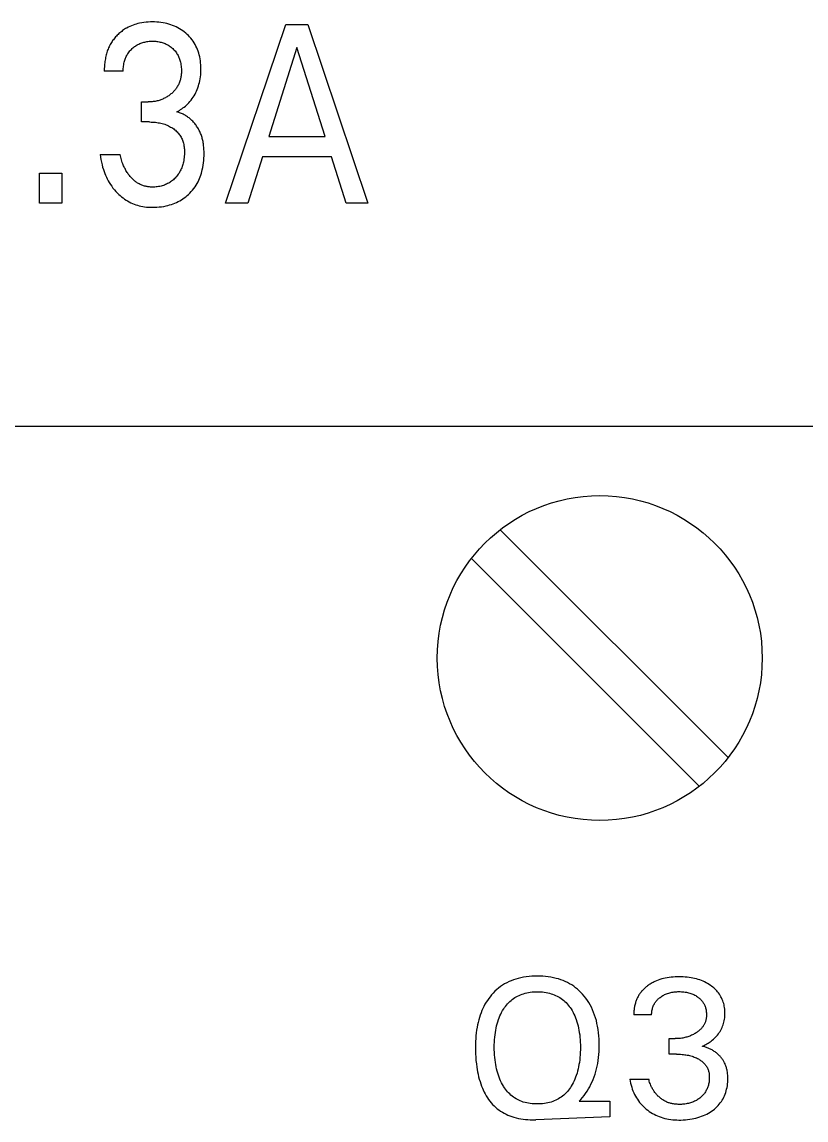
# Model space of a CAD drawing. Extents: x 0 to 420, y 0 to 297.
# Drawn here: x 170.51 to 180.17, y 166.13 to 179.66 of the extents above; entities that cross this region are included whole.
import ezdxf

# ---------------------------------------------------------------- set-up
doc = ezdxf.new("R2010")
doc.units = 0
doc.header["$LTSCALE"] = 23.1
doc.layers.add('10000_FRONT', color=7, linetype='CONTINUOUS')

msp = doc.modelspace()

# ---------------------------------------------------------------- linework, layer by layer
at = {"layer": '10000_FRONT', "color": 7, "linetype": 'CONTINUOUS'}
for p, q in [((171.778, 179.566), (171.766, 179.557)), ((171.791, 179.573), (171.778, 179.566)), ((171.804, 179.581), (171.791, 179.573)), ((171.824, 179.592), (171.804, 179.581)), ((171.843, 179.601), (171.824, 179.592)), ((171.863, 179.609), (171.843, 179.601)), ((171.882, 179.616), (171.863, 179.609)), ((171.902, 179.623), (171.882, 179.616)), ((171.922, 179.629), (171.902, 179.623)), ((171.942, 179.635), (171.922, 179.629)), ((171.963, 179.639), (171.942, 179.635)), ((171.989, 179.645), (171.963, 179.639)), ((172.015, 179.649), (171.989, 179.645)), ((172.042, 179.652), (172.015, 179.649)), ((172.069, 179.654), (172.042, 179.652)), ((172.095, 179.655), (172.069, 179.654)), ((172.122, 179.655), (172.095, 179.655)), ((172.148, 179.655), (172.122, 179.655)), ((172.174, 179.654), (172.148, 179.655)), ((172.2, 179.652), (172.174, 179.654)), ((172.226, 179.649), (172.2, 179.652)), ((172.251, 179.645), (172.226, 179.649)), ((172.277, 179.64), (172.251, 179.645)), ((172.3, 179.635), (172.277, 179.64)), ((172.323, 179.629), (172.3, 179.635)), ((172.346, 179.621), (172.323, 179.629)), ((172.369, 179.613), (172.346, 179.621)), ((172.391, 179.604), (172.369, 179.613)), ((172.413, 179.594), (172.391, 179.604)), ((172.433, 179.584), (172.413, 179.594)), ((172.454, 179.572), (172.433, 179.584)), ((172.474, 179.56), (172.454, 179.572)), ((173.022, 177.423), (173.763, 179.623)), ((173.763, 179.623), (174.034, 179.623)), ((174.034, 179.623), (174.774, 177.423)), ((171.64, 179.437), (171.631, 179.426)), ((171.649, 179.449), (171.64, 179.437)), ((171.658, 179.46), (171.649, 179.449)), ((171.667, 179.471), (171.658, 179.46)), ((171.677, 179.482), (171.667, 179.471)), ((171.687, 179.492), (171.677, 179.482)), ((171.697, 179.502), (171.687, 179.492)), ((171.708, 179.512), (171.697, 179.502)), ((171.719, 179.522), (171.708, 179.512)), ((171.73, 179.531), (171.719, 179.522)), ((171.742, 179.54), (171.73, 179.531)), ((171.754, 179.549), (171.742, 179.54)), ((171.766, 179.557), (171.754, 179.549)), ((172.493, 179.547), (172.474, 179.56)), ((172.512, 179.533), (172.493, 179.547)), ((172.53, 179.518), (172.512, 179.533)), ((172.547, 179.503), (172.53, 179.518)), ((172.564, 179.487), (172.547, 179.503)), ((172.579, 179.471), (172.564, 179.487)), ((172.594, 179.454), (172.579, 179.471)), ((172.609, 179.436), (172.594, 179.454)), ((172.622, 179.417), (172.609, 179.436)), ((171.564, 179.294), (171.56, 179.279)), ((171.569, 179.308), (171.564, 179.294)), ((171.575, 179.322), (171.569, 179.308)), ((171.581, 179.336), (171.575, 179.322)), ((171.587, 179.349), (171.581, 179.336)), ((171.593, 179.363), (171.587, 179.349)), ((171.6, 179.376), (171.593, 179.363)), ((171.608, 179.389), (171.6, 179.376)), ((171.615, 179.402), (171.608, 179.389)), ((171.623, 179.414), (171.615, 179.402)), ((171.631, 179.426), (171.623, 179.414)), ((171.834, 179.287), (171.843, 179.298)), ((171.843, 179.298), (171.852, 179.308)), ((171.852, 179.308), (171.862, 179.318)), ((171.862, 179.318), (171.872, 179.328)), ((171.872, 179.328), (171.881, 179.336)), ((171.881, 179.336), (171.891, 179.344)), ((171.891, 179.344), (171.901, 179.352)), ((171.901, 179.352), (171.911, 179.359)), ((171.911, 179.359), (171.921, 179.366)), ((171.921, 179.366), (171.932, 179.372)), ((171.932, 179.372), (171.943, 179.378)), ((171.943, 179.378), (171.954, 179.384)), ((171.954, 179.384), (171.966, 179.389)), ((171.966, 179.389), (171.977, 179.394)), ((171.977, 179.394), (171.989, 179.398)), ((171.989, 179.398), (172.001, 179.402)), ((172.001, 179.402), (172.013, 179.405)), ((172.013, 179.405), (172.026, 179.408)), ((172.026, 179.408), (172.039, 179.411)), ((172.039, 179.411), (172.052, 179.413)), ((172.052, 179.413), (172.066, 179.415)), ((172.066, 179.415), (172.079, 179.417)), ((172.079, 179.417), (172.093, 179.418)), ((172.093, 179.418), (172.106, 179.418)), ((172.106, 179.418), (172.12, 179.418)), ((172.12, 179.418), (172.133, 179.418)), ((172.133, 179.418), (172.147, 179.418)), ((172.147, 179.418), (172.161, 179.417)), ((172.161, 179.417), (172.175, 179.415)), ((172.175, 179.415), (172.189, 179.413)), ((172.189, 179.413), (172.202, 179.411)), ((172.202, 179.411), (172.216, 179.408)), ((172.216, 179.408), (172.228, 179.405)), ((172.228, 179.405), (172.24, 179.402)), ((172.24, 179.402), (172.252, 179.398)), ((172.252, 179.398), (172.264, 179.394)), ((172.264, 179.394), (172.276, 179.389)), ((172.276, 179.389), (172.288, 179.384)), ((172.288, 179.384), (172.299, 179.378)), ((172.299, 179.378), (172.31, 179.372)), ((172.31, 179.372), (172.321, 179.366)), ((172.321, 179.366), (172.331, 179.359)), ((172.331, 179.359), (172.341, 179.352)), ((172.341, 179.352), (172.351, 179.344)), ((172.351, 179.344), (172.361, 179.336)), ((172.361, 179.336), (172.37, 179.328)), ((172.37, 179.328), (172.38, 179.318)), ((172.38, 179.318), (172.39, 179.308)), ((172.39, 179.308), (172.399, 179.298)), ((172.399, 179.298), (172.407, 179.287)), ((172.634, 179.398), (172.622, 179.417)), ((172.646, 179.379), (172.634, 179.398)), ((172.657, 179.358), (172.646, 179.379)), ((172.667, 179.337), (172.657, 179.358)), ((172.676, 179.316), (172.667, 179.337)), ((172.684, 179.295), (172.676, 179.316)), ((172.691, 179.273), (172.684, 179.295)), ((173.899, 179.339), (173.554, 178.246)), ((174.246, 178.246), (173.899, 179.339)), ((171.535, 179.168), (171.533, 179.152)), ((171.538, 179.185), (171.535, 179.168)), ((171.541, 179.202), (171.538, 179.185)), ((171.544, 179.219), (171.541, 179.202)), ((171.548, 179.235), (171.544, 179.219)), ((171.551, 179.25), (171.548, 179.235)), ((171.555, 179.265), (171.551, 179.25)), ((171.56, 179.279), (171.555, 179.265)), ((171.77, 179.145), (171.774, 179.16)), ((171.774, 179.16), (171.777, 179.172)), ((171.777, 179.172), (171.781, 179.184)), ((171.781, 179.184), (171.785, 179.196)), ((171.785, 179.196), (171.789, 179.208)), ((171.789, 179.208), (171.794, 179.219)), ((171.794, 179.219), (171.799, 179.231)), ((171.799, 179.231), (171.804, 179.242)), ((171.804, 179.242), (171.811, 179.253)), ((171.811, 179.253), (171.818, 179.265)), ((171.818, 179.265), (171.826, 179.276)), ((171.826, 179.276), (171.834, 179.287)), ((172.407, 179.287), (172.415, 179.276)), ((172.415, 179.276), (172.423, 179.265)), ((172.423, 179.265), (172.43, 179.253)), ((172.43, 179.253), (172.436, 179.242)), ((172.436, 179.242), (172.441, 179.231)), ((172.441, 179.231), (172.446, 179.219)), ((172.446, 179.219), (172.451, 179.208)), ((172.451, 179.208), (172.455, 179.196)), ((172.455, 179.196), (172.459, 179.184)), ((172.459, 179.184), (172.463, 179.172)), ((172.463, 179.172), (172.466, 179.16)), ((172.466, 179.16), (172.469, 179.144)), ((172.697, 179.251), (172.691, 179.273)), ((172.703, 179.226), (172.697, 179.251)), ((172.708, 179.201), (172.703, 179.226)), ((172.712, 179.176), (172.708, 179.201)), ((172.714, 179.151), (172.712, 179.176)), ((171.529, 179.101), (171.528, 179.084)), ((171.528, 179.084), (171.528, 179.067)), ((171.528, 179.067), (171.528, 179.05)), ((171.762, 179.05), (171.528, 179.05)), ((171.53, 179.118), (171.529, 179.101)), ((171.531, 179.135), (171.53, 179.118)), ((171.533, 179.152), (171.531, 179.135)), ((171.762, 179.082), (171.764, 179.098)), ((171.762, 179.066), (171.762, 179.082)), ((171.762, 179.05), (171.762, 179.066)), ((171.764, 179.098), (171.765, 179.113)), ((171.765, 179.113), (171.768, 179.129)), ((171.768, 179.129), (171.77, 179.145)), ((172.469, 179.144), (172.472, 179.128)), ((172.472, 179.128), (172.474, 179.112)), ((172.474, 179.112), (172.476, 179.096)), ((172.476, 179.096), (172.477, 179.08)), ((172.477, 179.025), (172.476, 179.014)), ((172.477, 179.08), (172.478, 179.064)), ((172.478, 179.047), (172.477, 179.036)), ((172.477, 179.036), (172.477, 179.025)), ((172.478, 179.064), (172.478, 179.047)), ((172.716, 179.126), (172.714, 179.151)), ((172.715, 179.004), (172.717, 179.027)), ((172.718, 179.101), (172.716, 179.126)), ((172.717, 179.027), (172.718, 179.051)), ((172.718, 179.075), (172.718, 179.101)), ((172.718, 179.051), (172.718, 179.075)), ((172.446, 178.893), (172.441, 178.882)), ((172.451, 178.903), (172.446, 178.893)), ((172.455, 178.914), (172.451, 178.903)), ((172.459, 178.925), (172.455, 178.914)), ((172.462, 178.937), (172.459, 178.925)), ((172.465, 178.947), (172.462, 178.937)), ((172.468, 178.958), (172.465, 178.947)), ((172.47, 178.969), (172.468, 178.958)), ((172.472, 178.98), (172.47, 178.969)), ((172.474, 178.991), (172.472, 178.98)), ((172.475, 179.003), (172.474, 178.991)), ((172.476, 179.014), (172.475, 179.003)), ((172.688, 178.867), (172.694, 178.888)), ((172.694, 178.888), (172.7, 178.909)), ((172.7, 178.909), (172.705, 178.932)), ((172.705, 178.932), (172.709, 178.956)), ((172.709, 178.956), (172.712, 178.98)), ((172.712, 178.98), (172.715, 179.004)), ((172.331, 178.755), (172.321, 178.747)), ((172.341, 178.762), (172.331, 178.755)), ((172.349, 178.769), (172.341, 178.762)), ((172.358, 178.776), (172.349, 178.769)), ((172.366, 178.784), (172.358, 178.776)), ((172.374, 178.791), (172.366, 178.784)), ((172.382, 178.799), (172.374, 178.791)), ((172.389, 178.807), (172.382, 178.799)), ((172.397, 178.815), (172.389, 178.807)), ((172.404, 178.824), (172.397, 178.815)), ((172.41, 178.833), (172.404, 178.824)), ((172.417, 178.842), (172.41, 178.833)), ((172.423, 178.851), (172.417, 178.842)), ((172.43, 178.861), (172.423, 178.851)), ((172.435, 178.872), (172.43, 178.861)), ((172.441, 178.882), (172.435, 178.872)), ((172.634, 178.747), (172.645, 178.766)), ((172.645, 178.766), (172.655, 178.785)), ((172.655, 178.785), (172.664, 178.805)), ((172.664, 178.805), (172.673, 178.825)), ((172.673, 178.825), (172.681, 178.846)), ((172.681, 178.846), (172.688, 178.867)), ((171.988, 178.424), (171.988, 178.67)), ((171.988, 178.67), (172.068, 178.67)), ((172.081, 178.67), (172.068, 178.67)), ((172.093, 178.671), (172.081, 178.67)), ((172.106, 178.671), (172.093, 178.671)), ((172.118, 178.672), (172.106, 178.671)), ((172.131, 178.674), (172.118, 178.672)), ((172.143, 178.676), (172.131, 178.674)), ((172.155, 178.678), (172.143, 178.676)), ((172.168, 178.68), (172.155, 178.678)), ((172.179, 178.683), (172.168, 178.68)), ((172.191, 178.686), (172.179, 178.683)), ((172.202, 178.689), (172.191, 178.686)), ((172.214, 178.693), (172.202, 178.689)), ((172.225, 178.697), (172.214, 178.693)), ((172.236, 178.701), (172.225, 178.697)), ((172.247, 178.706), (172.236, 178.701)), ((172.258, 178.711), (172.247, 178.706)), ((172.269, 178.716), (172.258, 178.711)), ((172.28, 178.722), (172.269, 178.716)), ((172.291, 178.728), (172.28, 178.722)), ((172.301, 178.734), (172.291, 178.728)), ((172.311, 178.741), (172.301, 178.734)), ((172.321, 178.747), (172.311, 178.741)), ((172.512, 178.608), (172.526, 178.62)), ((172.526, 178.62), (172.54, 178.632)), ((172.54, 178.632), (172.553, 178.645)), ((172.553, 178.645), (172.568, 178.661)), ((172.568, 178.661), (172.583, 178.677)), ((172.583, 178.677), (172.596, 178.694)), ((172.596, 178.694), (172.61, 178.711)), ((172.61, 178.711), (172.622, 178.729)), ((172.622, 178.729), (172.634, 178.747)), ((172.421, 178.548), (172.437, 178.557)), ((172.433, 178.545), (172.421, 178.548)), ((172.445, 178.542), (172.433, 178.545)), ((172.437, 178.557), (172.453, 178.566)), ((172.456, 178.538), (172.445, 178.542)), ((172.453, 178.566), (172.468, 178.576)), ((172.468, 178.533), (172.456, 178.538)), ((172.468, 178.576), (172.483, 178.586)), ((172.479, 178.529), (172.468, 178.533)), ((172.49, 178.524), (172.479, 178.529)), ((172.483, 178.586), (172.497, 178.597)), ((172.501, 178.519), (172.49, 178.524)), ((172.497, 178.597), (172.512, 178.608)), ((172.511, 178.513), (172.501, 178.519)), ((172.522, 178.507), (172.511, 178.513)), ((172.532, 178.501), (172.522, 178.507)), ((172.542, 178.494), (172.532, 178.501)), ((172.552, 178.488), (172.542, 178.494)), ((172.562, 178.481), (172.552, 178.488)), ((172.086, 178.424), (171.988, 178.424)), ((172.086, 178.424), (172.104, 178.423)), ((172.104, 178.423), (172.122, 178.423)), ((172.122, 178.423), (172.14, 178.422)), ((172.14, 178.422), (172.158, 178.42)), ((172.158, 178.42), (172.175, 178.418)), ((172.175, 178.418), (172.193, 178.415)), ((172.193, 178.415), (172.209, 178.412)), ((172.209, 178.412), (172.225, 178.408)), ((172.225, 178.408), (172.241, 178.404)), ((172.241, 178.404), (172.257, 178.4)), ((172.257, 178.4), (172.273, 178.395)), ((172.273, 178.395), (172.288, 178.389)), ((172.288, 178.389), (172.303, 178.383)), ((172.303, 178.383), (172.317, 178.377)), ((172.317, 178.377), (172.331, 178.37)), ((172.331, 178.37), (172.345, 178.362)), ((172.345, 178.362), (172.358, 178.354)), ((172.358, 178.354), (172.372, 178.346)), ((172.571, 178.473), (172.562, 178.481)), ((172.581, 178.466), (172.571, 178.473)), ((172.59, 178.458), (172.581, 178.466)), ((172.599, 178.45), (172.59, 178.458)), ((172.607, 178.442), (172.599, 178.45)), ((172.617, 178.433), (172.607, 178.442)), ((172.625, 178.423), (172.617, 178.433)), ((172.634, 178.414), (172.625, 178.423)), ((172.642, 178.404), (172.634, 178.414)), ((172.65, 178.394), (172.642, 178.404)), ((172.658, 178.383), (172.65, 178.394)), ((172.665, 178.373), (172.658, 178.383)), ((172.673, 178.362), (172.665, 178.373)), ((172.68, 178.352), (172.673, 178.362)), ((172.686, 178.341), (172.68, 178.352)), ((172.372, 178.346), (172.383, 178.338)), ((172.383, 178.338), (172.394, 178.329)), ((172.394, 178.329), (172.404, 178.321)), ((172.404, 178.321), (172.414, 178.312)), ((172.414, 178.312), (172.424, 178.302)), ((172.424, 178.302), (172.434, 178.292)), ((172.434, 178.292), (172.443, 178.282)), ((172.443, 178.282), (172.451, 178.271)), ((172.451, 178.271), (172.459, 178.26)), ((172.459, 178.26), (172.466, 178.249)), ((172.466, 178.249), (172.473, 178.237)), ((172.473, 178.237), (172.479, 178.225)), ((172.479, 178.225), (172.485, 178.213)), ((172.485, 178.213), (172.49, 178.201)), ((172.692, 178.329), (172.686, 178.341)), ((172.698, 178.318), (172.692, 178.329)), ((172.704, 178.306), (172.698, 178.318)), ((172.709, 178.295), (172.704, 178.306)), ((172.714, 178.283), (172.709, 178.295)), ((172.719, 178.271), (172.714, 178.283)), ((172.724, 178.259), (172.719, 178.271)), ((172.728, 178.246), (172.724, 178.259)), ((172.732, 178.234), (172.728, 178.246)), ((172.735, 178.221), (172.732, 178.234)), ((172.738, 178.208), (172.735, 178.221)), ((173.554, 178.246), (174.246, 178.246)), ((172.49, 178.201), (172.495, 178.188)), ((172.495, 178.188), (172.499, 178.175)), ((172.499, 178.175), (172.503, 178.161)), ((172.503, 178.161), (172.506, 178.147)), ((172.506, 178.147), (172.509, 178.132)), ((172.509, 178.132), (172.511, 178.118)), ((172.511, 178.118), (172.512, 178.103)), ((172.512, 178.103), (172.514, 178.088)), ((172.514, 178.088), (172.514, 178.074)), ((172.741, 178.195), (172.738, 178.208)), ((172.744, 178.182), (172.741, 178.195)), ((172.746, 178.169), (172.744, 178.182)), ((172.748, 178.156), (172.746, 178.169)), ((172.751, 178.133), (172.748, 178.156)), ((172.754, 178.109), (172.751, 178.133)), ((172.755, 178.085), (172.754, 178.109)), ((172.756, 178.061), (172.755, 178.085)), ((171.477, 178.023), (171.481, 177.992)), ((171.477, 178.023), (171.723, 178.023)), ((171.481, 177.992), (171.486, 177.96)), ((171.486, 177.96), (171.492, 177.929)), ((171.727, 178.007), (171.723, 178.023)), ((171.731, 177.99), (171.727, 178.007)), ((171.735, 177.974), (171.731, 177.99)), ((171.74, 177.958), (171.735, 177.974)), ((171.745, 177.942), (171.74, 177.958)), ((171.75, 177.926), (171.745, 177.942)), ((172.506, 177.948), (172.502, 177.93)), ((172.509, 177.966), (172.506, 177.948)), ((172.511, 177.985), (172.509, 177.966)), ((172.513, 178.003), (172.511, 177.985)), ((172.514, 178.022), (172.513, 178.003)), ((172.514, 178.074), (172.515, 178.059)), ((172.515, 178.04), (172.514, 178.022)), ((172.515, 178.059), (172.515, 178.04)), ((172.75, 177.921), (172.753, 177.95)), ((172.753, 177.95), (172.755, 177.979)), ((172.755, 177.979), (172.756, 178.008)), ((172.756, 178.037), (172.756, 178.061)), ((172.756, 178.008), (172.756, 178.037)), ((173.475, 177.996), (173.296, 177.423)), ((174.324, 177.996), (173.475, 177.996)), ((174.505, 177.423), (174.324, 177.996)), ((171.492, 177.929), (171.5, 177.898)), ((171.5, 177.898), (171.508, 177.868)), ((171.508, 177.868), (171.517, 177.837)), ((171.517, 177.837), (171.525, 177.814)), ((171.525, 177.814), (171.534, 177.79)), ((171.756, 177.91), (171.75, 177.926)), ((171.761, 177.897), (171.756, 177.91)), ((171.766, 177.885), (171.761, 177.897)), ((171.771, 177.873), (171.766, 177.885)), ((171.777, 177.861), (171.771, 177.873)), ((171.783, 177.849), (171.777, 177.861)), ((171.789, 177.837), (171.783, 177.849)), ((171.795, 177.825), (171.789, 177.837)), ((171.802, 177.814), (171.795, 177.825)), ((171.809, 177.803), (171.802, 177.814)), ((172.456, 177.807), (172.448, 177.794)), ((172.464, 177.821), (172.456, 177.807)), ((172.47, 177.834), (172.464, 177.821)), ((172.476, 177.847), (172.47, 177.834)), ((172.481, 177.861), (172.476, 177.847)), ((172.486, 177.874), (172.481, 177.861)), ((172.491, 177.888), (172.486, 177.874)), ((172.495, 177.902), (172.491, 177.888)), ((172.499, 177.916), (172.495, 177.902)), ((172.502, 177.93), (172.499, 177.916)), ((172.723, 177.792), (172.73, 177.813)), ((172.73, 177.813), (172.735, 177.835)), ((172.735, 177.835), (172.741, 177.864)), ((172.741, 177.864), (172.746, 177.892)), ((172.746, 177.892), (172.75, 177.921)), ((170.729, 177.423), (170.729, 177.794)), ((170.729, 177.794), (171.007, 177.794)), ((171.007, 177.794), (171.007, 177.423)), ((171.534, 177.79), (171.544, 177.767)), ((171.544, 177.767), (171.554, 177.745)), ((171.554, 177.745), (171.565, 177.722)), ((171.565, 177.722), (171.576, 177.7)), ((171.576, 177.7), (171.588, 177.679)), ((171.588, 177.679), (171.603, 177.655)), ((171.816, 177.793), (171.809, 177.803)), ((171.823, 177.783), (171.816, 177.793)), ((171.83, 177.773), (171.823, 177.783)), ((171.838, 177.763), (171.83, 177.773)), ((171.846, 177.753), (171.838, 177.763)), ((171.854, 177.744), (171.846, 177.753)), ((171.863, 177.735), (171.854, 177.744)), ((171.87, 177.727), (171.863, 177.735)), ((171.878, 177.719), (171.87, 177.727)), ((171.886, 177.712), (171.878, 177.719)), ((171.894, 177.704), (171.886, 177.712)), ((171.903, 177.697), (171.894, 177.704)), ((171.911, 177.691), (171.903, 177.697)), ((171.92, 177.684), (171.911, 177.691)), ((171.929, 177.678), (171.92, 177.684)), ((171.938, 177.672), (171.929, 177.678)), ((171.948, 177.666), (171.938, 177.672)), ((172.321, 177.671), (172.308, 177.665)), ((172.333, 177.679), (172.321, 177.671)), ((172.345, 177.687), (172.333, 177.679)), ((172.357, 177.695), (172.345, 177.687)), ((172.368, 177.704), (172.357, 177.695)), ((172.379, 177.713), (172.368, 177.704)), ((172.389, 177.723), (172.379, 177.713)), ((172.4, 177.733), (172.389, 177.723)), ((172.41, 177.744), (172.4, 177.733)), ((172.42, 177.756), (172.41, 177.744)), ((172.43, 177.768), (172.42, 177.756)), ((172.439, 177.781), (172.43, 177.768)), ((172.448, 177.794), (172.439, 177.781)), ((172.671, 177.667), (172.682, 177.687)), ((172.682, 177.687), (172.692, 177.707)), ((172.692, 177.707), (172.701, 177.728)), ((172.701, 177.728), (172.709, 177.749)), ((172.709, 177.749), (172.717, 177.77)), ((172.717, 177.77), (172.723, 177.792)), ((171.603, 177.655), (171.619, 177.633)), ((171.619, 177.633), (171.635, 177.61)), ((171.635, 177.61), (171.653, 177.589)), ((171.653, 177.589), (171.671, 177.568)), ((171.671, 177.568), (171.69, 177.548)), ((171.69, 177.548), (171.706, 177.532)), ((171.958, 177.661), (171.948, 177.666)), ((171.969, 177.655), (171.958, 177.661)), ((171.98, 177.65), (171.969, 177.655)), ((171.99, 177.646), (171.98, 177.65)), ((172.001, 177.642), (171.99, 177.646)), ((172.012, 177.638), (172.001, 177.642)), ((172.023, 177.635), (172.012, 177.638)), ((172.034, 177.632), (172.023, 177.635)), ((172.044, 177.63), (172.034, 177.632)), ((172.055, 177.628), (172.044, 177.63)), ((172.065, 177.626), (172.055, 177.628)), ((172.076, 177.625), (172.065, 177.626)), ((172.086, 177.624), (172.076, 177.625)), ((172.097, 177.623), (172.086, 177.624)), ((172.108, 177.622), (172.097, 177.623)), ((172.118, 177.622), (172.108, 177.622)), ((172.134, 177.622), (172.118, 177.622)), ((172.15, 177.623), (172.134, 177.622)), ((172.165, 177.624), (172.15, 177.623)), ((172.181, 177.626), (172.165, 177.624)), ((172.196, 177.628), (172.181, 177.626)), ((172.212, 177.631), (172.196, 177.628)), ((172.227, 177.635), (172.212, 177.631)), ((172.241, 177.638), (172.227, 177.635)), ((172.255, 177.642), (172.241, 177.638)), ((172.268, 177.647), (172.255, 177.642)), ((172.282, 177.652), (172.268, 177.647)), ((172.295, 177.658), (172.282, 177.652)), ((172.308, 177.665), (172.295, 177.658)), ((172.565, 177.532), (172.582, 177.549)), ((172.582, 177.549), (172.599, 177.567)), ((172.599, 177.567), (172.615, 177.586)), ((172.615, 177.586), (172.631, 177.605)), ((172.631, 177.605), (172.645, 177.625)), ((172.645, 177.625), (172.659, 177.646)), ((172.659, 177.646), (172.671, 177.667)), ((171.007, 177.423), (170.729, 177.423)), ((171.706, 177.532), (171.723, 177.517)), ((171.723, 177.517), (171.741, 177.502)), ((171.741, 177.502), (171.759, 177.488)), ((171.759, 177.488), (171.777, 177.475)), ((171.777, 177.475), (171.796, 177.463)), ((171.796, 177.463), (171.815, 177.451)), ((171.815, 177.451), (171.834, 177.44)), ((171.834, 177.44), (171.854, 177.43)), ((171.854, 177.43), (171.874, 177.421)), ((171.874, 177.421), (171.894, 177.413)), ((171.894, 177.413), (171.915, 177.405)), ((171.915, 177.405), (171.936, 177.398)), ((172.311, 177.396), (172.332, 177.402)), ((172.332, 177.402), (172.354, 177.409)), ((172.354, 177.409), (172.376, 177.416)), ((172.376, 177.416), (172.397, 177.424)), ((172.397, 177.424), (172.418, 177.434)), ((172.418, 177.434), (172.438, 177.443)), ((172.438, 177.443), (172.457, 177.454)), ((172.457, 177.454), (172.477, 177.465)), ((172.477, 177.465), (172.495, 177.477)), ((172.495, 177.477), (172.513, 177.49)), ((172.513, 177.49), (172.531, 177.503)), ((172.531, 177.503), (172.548, 177.517)), ((172.548, 177.517), (172.565, 177.532)), ((173.296, 177.423), (173.022, 177.423)), ((174.774, 177.423), (174.505, 177.423)), ((171.936, 177.398), (171.957, 177.392)), ((171.957, 177.392), (171.979, 177.387)), ((171.979, 177.387), (172.002, 177.383)), ((172.002, 177.383), (172.024, 177.379)), ((172.024, 177.379), (172.047, 177.376)), ((172.047, 177.376), (172.07, 177.375)), ((172.07, 177.375), (172.093, 177.373)), ((172.093, 177.373), (172.116, 177.373)), ((172.116, 177.373), (172.145, 177.373)), ((172.145, 177.373), (172.174, 177.374)), ((172.174, 177.374), (172.203, 177.377)), ((172.203, 177.377), (172.231, 177.38)), ((172.231, 177.38), (172.26, 177.385)), ((172.26, 177.385), (172.288, 177.39)), ((172.288, 177.39), (172.311, 177.396)), ((207.298, 174.673), (137.798, 174.673)), ((179.207, 170.597), (176.402, 173.402)), ((176.049, 173.048), (178.853, 170.244)), ((176.457, 167.81), (176.431, 167.794)), ((176.484, 167.824), (176.457, 167.81)), ((176.511, 167.838), (176.484, 167.824)), ((176.539, 167.85), (176.511, 167.838)), ((176.567, 167.86), (176.539, 167.85)), ((176.596, 167.87), (176.567, 167.86)), ((176.625, 167.878), (176.596, 167.87)), ((176.658, 167.886), (176.625, 167.878)), ((176.691, 167.893), (176.658, 167.886)), ((176.724, 167.898), (176.691, 167.893)), ((176.758, 167.902), (176.724, 167.898)), ((176.791, 167.904), (176.758, 167.902)), ((176.825, 167.906), (176.791, 167.904)), ((176.859, 167.906), (176.825, 167.906)), ((176.893, 167.906), (176.859, 167.906)), ((176.926, 167.904), (176.893, 167.906)), ((176.959, 167.902), (176.926, 167.904)), ((176.992, 167.898), (176.959, 167.902)), ((177.025, 167.893), (176.992, 167.898)), ((177.058, 167.887), (177.025, 167.893)), ((177.091, 167.879), (177.058, 167.887)), ((177.12, 167.871), (177.091, 167.879)), ((177.148, 167.862), (177.12, 167.871)), ((177.176, 167.851), (177.148, 167.862)), ((177.204, 167.84), (177.176, 167.851)), ((177.231, 167.827), (177.204, 167.84)), ((177.257, 167.813), (177.231, 167.827)), ((177.283, 167.797), (177.257, 167.813)), ((178.238, 167.802), (178.228, 167.795)), ((178.25, 167.809), (178.238, 167.802)), ((178.261, 167.816), (178.25, 167.809)), ((178.272, 167.823), (178.261, 167.816)), ((178.284, 167.829), (178.272, 167.823)), ((178.296, 167.835), (178.284, 167.829)), ((178.307, 167.84), (178.296, 167.835)), ((178.327, 167.849), (178.307, 167.84)), ((178.348, 167.857), (178.327, 167.849)), ((178.369, 167.864), (178.348, 167.857)), ((178.391, 167.871), (178.369, 167.864)), ((178.413, 167.876), (178.391, 167.871)), ((178.435, 167.881), (178.413, 167.876)), ((178.457, 167.886), (178.435, 167.881)), ((178.482, 167.89), (178.457, 167.886)), ((178.507, 167.893), (178.482, 167.89)), ((178.532, 167.895), (178.507, 167.893)), ((178.557, 167.897), (178.532, 167.895)), ((178.582, 167.898), (178.557, 167.897)), ((178.607, 167.898), (178.582, 167.898)), ((178.632, 167.898), (178.607, 167.898)), ((178.656, 167.897), (178.632, 167.898)), ((178.68, 167.895), (178.656, 167.897)), ((178.705, 167.893), (178.68, 167.895)), ((178.729, 167.89), (178.705, 167.893)), ((178.753, 167.886), (178.729, 167.89)), ((178.775, 167.882), (178.753, 167.886)), ((178.796, 167.877), (178.775, 167.882)), ((178.818, 167.872), (178.796, 167.877)), ((178.839, 167.866), (178.818, 167.872)), ((178.86, 167.859), (178.839, 167.866)), ((178.881, 167.851), (178.86, 167.859)), ((178.9, 167.843), (178.881, 167.851)), ((178.919, 167.834), (178.9, 167.843)), ((178.938, 167.825), (178.919, 167.834)), ((178.956, 167.814), (178.938, 167.825)), ((178.974, 167.804), (178.956, 167.814)), ((178.992, 167.792), (178.974, 167.804)), ((176.297, 167.676), (176.278, 167.653)), ((176.317, 167.698), (176.297, 167.676)), ((176.338, 167.72), (176.317, 167.698)), ((176.36, 167.74), (176.338, 167.72)), ((176.383, 167.759), (176.36, 167.74)), ((176.407, 167.777), (176.383, 167.759)), ((176.431, 167.794), (176.407, 167.777)), ((176.617, 167.661), (176.635, 167.669)), ((176.635, 167.669), (176.653, 167.677)), ((176.653, 167.677), (176.671, 167.684)), ((176.671, 167.684), (176.689, 167.69)), ((176.689, 167.69), (176.71, 167.696)), ((176.71, 167.696), (176.731, 167.701)), ((176.731, 167.701), (176.752, 167.705)), ((176.752, 167.705), (176.773, 167.708)), ((176.773, 167.708), (176.795, 167.711)), ((176.795, 167.711), (176.816, 167.712)), ((176.816, 167.712), (176.837, 167.713)), ((176.837, 167.713), (176.859, 167.714)), ((176.859, 167.714), (176.881, 167.713)), ((176.881, 167.713), (176.902, 167.712)), ((176.902, 167.712), (176.924, 167.711)), ((176.924, 167.711), (176.945, 167.708)), ((176.945, 167.708), (176.967, 167.705)), ((176.967, 167.705), (176.988, 167.701)), ((176.988, 167.701), (177.009, 167.696)), ((177.009, 167.696), (177.029, 167.69)), ((177.029, 167.69), (177.048, 167.684)), ((177.048, 167.684), (177.066, 167.677)), ((177.066, 167.677), (177.084, 167.669)), ((177.084, 167.669), (177.102, 167.661)), ((177.308, 167.781), (177.283, 167.797)), ((177.331, 167.763), (177.308, 167.781)), ((177.354, 167.745), (177.331, 167.763)), ((177.376, 167.725), (177.354, 167.745)), ((177.397, 167.704), (177.376, 167.725)), ((177.417, 167.683), (177.397, 167.704)), ((177.436, 167.661), (177.417, 167.683)), ((178.105, 167.665), (178.099, 167.655)), ((178.11, 167.674), (178.105, 167.665)), ((178.116, 167.683), (178.11, 167.674)), ((178.122, 167.692), (178.116, 167.683)), ((178.129, 167.701), (178.122, 167.692)), ((178.136, 167.71), (178.129, 167.701)), ((178.143, 167.719), (178.136, 167.71)), ((178.15, 167.727), (178.143, 167.719)), ((178.158, 167.735), (178.15, 167.727)), ((178.166, 167.743), (178.158, 167.735)), ((178.174, 167.751), (178.166, 167.743)), ((178.182, 167.759), (178.174, 167.751)), ((178.191, 167.766), (178.182, 167.759)), ((178.199, 167.773), (178.191, 167.766)), ((178.208, 167.78), (178.199, 167.773)), ((178.217, 167.787), (178.208, 167.78)), ((178.228, 167.795), (178.217, 167.787)), ((178.392, 167.66), (178.404, 167.666)), ((178.404, 167.666), (178.415, 167.673)), ((178.415, 167.673), (178.426, 167.678)), ((178.426, 167.678), (178.438, 167.684)), ((178.438, 167.684), (178.451, 167.689)), ((178.451, 167.689), (178.464, 167.693)), ((178.464, 167.693), (178.477, 167.698)), ((178.477, 167.698), (178.49, 167.701)), ((178.49, 167.701), (178.503, 167.704)), ((178.503, 167.704), (178.516, 167.707)), ((178.516, 167.707), (178.531, 167.71)), ((178.531, 167.71), (178.546, 167.711)), ((178.546, 167.711), (178.56, 167.713)), ((178.56, 167.713), (178.575, 167.714)), ((178.575, 167.714), (178.59, 167.715)), ((178.59, 167.715), (178.605, 167.715)), ((178.605, 167.715), (178.62, 167.715)), ((178.62, 167.715), (178.635, 167.714)), ((178.635, 167.714), (178.65, 167.713)), ((178.65, 167.713), (178.665, 167.712)), ((178.665, 167.712), (178.68, 167.71)), ((178.68, 167.71), (178.695, 167.707)), ((178.695, 167.707), (178.709, 167.704)), ((178.709, 167.704), (178.722, 167.701)), ((178.722, 167.701), (178.735, 167.698)), ((178.735, 167.698), (178.748, 167.693)), ((178.748, 167.693), (178.761, 167.689)), ((178.761, 167.689), (178.774, 167.684)), ((178.774, 167.684), (178.786, 167.678)), ((178.786, 167.678), (178.797, 167.673)), ((178.797, 167.673), (178.809, 167.666)), ((178.809, 167.666), (178.82, 167.66)), ((179.005, 167.782), (178.992, 167.792)), ((179.019, 167.772), (179.005, 167.782)), ((179.032, 167.761), (179.019, 167.772)), ((179.044, 167.749), (179.032, 167.761)), ((179.057, 167.738), (179.044, 167.749)), ((179.068, 167.725), (179.057, 167.738)), ((179.079, 167.713), (179.068, 167.725)), ((179.09, 167.699), (179.079, 167.713)), ((179.101, 167.684), (179.09, 167.699)), ((179.111, 167.669), (179.101, 167.684)), ((179.12, 167.653), (179.111, 167.669)), ((176.202, 167.534), (176.189, 167.509)), ((176.215, 167.559), (176.202, 167.534)), ((176.23, 167.584), (176.215, 167.559)), ((176.245, 167.607), (176.23, 167.584)), ((176.261, 167.631), (176.245, 167.607)), ((176.278, 167.653), (176.261, 167.631)), ((176.456, 167.518), (176.468, 167.534)), ((176.468, 167.534), (176.48, 167.55)), ((176.48, 167.55), (176.493, 167.565)), ((176.493, 167.565), (176.507, 167.58)), ((176.507, 167.58), (176.521, 167.594)), ((176.521, 167.594), (176.536, 167.607)), ((176.536, 167.607), (176.551, 167.619)), ((176.551, 167.619), (176.567, 167.631)), ((176.567, 167.631), (176.583, 167.642)), ((176.583, 167.642), (176.6, 167.652)), ((176.6, 167.652), (176.617, 167.661)), ((177.102, 167.661), (177.119, 167.652)), ((177.119, 167.652), (177.136, 167.642)), ((177.136, 167.642), (177.152, 167.631)), ((177.152, 167.631), (177.168, 167.619)), ((177.168, 167.619), (177.184, 167.607)), ((177.184, 167.607), (177.198, 167.594)), ((177.198, 167.594), (177.213, 167.58)), ((177.213, 167.58), (177.226, 167.565)), ((177.226, 167.565), (177.239, 167.55)), ((177.239, 167.55), (177.252, 167.534)), ((177.252, 167.534), (177.264, 167.518)), ((177.456, 167.635), (177.436, 167.661)), ((177.476, 167.608), (177.456, 167.635)), ((177.493, 167.58), (177.476, 167.608)), ((177.51, 167.551), (177.493, 167.58)), ((177.525, 167.522), (177.51, 167.551)), ((178.057, 167.538), (178.055, 167.526)), ((178.06, 167.55), (178.057, 167.538)), ((178.063, 167.562), (178.06, 167.55)), ((178.066, 167.573), (178.063, 167.562)), ((178.069, 167.584), (178.066, 167.573)), ((178.073, 167.595), (178.069, 167.584)), ((178.076, 167.605), (178.073, 167.595)), ((178.08, 167.615), (178.076, 167.605)), ((178.085, 167.625), (178.08, 167.615)), ((178.089, 167.635), (178.085, 167.625)), ((178.094, 167.645), (178.089, 167.635)), ((178.099, 167.655), (178.094, 167.645)), ((178.283, 167.526), (178.287, 167.537)), ((178.287, 167.537), (178.291, 167.547)), ((178.291, 167.547), (178.296, 167.558)), ((178.296, 167.558), (178.301, 167.568)), ((178.301, 167.568), (178.307, 167.577)), ((178.307, 167.577), (178.314, 167.587)), ((178.314, 167.587), (178.32, 167.595)), ((178.32, 167.595), (178.326, 167.603)), ((178.326, 167.603), (178.333, 167.611)), ((178.333, 167.611), (178.34, 167.618)), ((178.34, 167.618), (178.347, 167.625)), ((178.347, 167.625), (178.355, 167.632)), ((178.355, 167.632), (178.363, 167.639)), ((178.363, 167.639), (178.371, 167.645)), ((178.371, 167.645), (178.382, 167.653)), ((178.382, 167.653), (178.392, 167.66)), ((178.82, 167.66), (178.831, 167.653)), ((178.831, 167.653), (178.841, 167.645)), ((178.841, 167.645), (178.849, 167.639)), ((178.849, 167.639), (178.857, 167.632)), ((178.857, 167.632), (178.864, 167.625)), ((178.864, 167.625), (178.871, 167.618)), ((178.871, 167.618), (178.878, 167.611)), ((178.878, 167.611), (178.885, 167.603)), ((178.885, 167.603), (178.891, 167.595)), ((178.891, 167.595), (178.897, 167.587)), ((178.897, 167.587), (178.903, 167.579)), ((178.903, 167.579), (178.908, 167.57)), ((178.908, 167.57), (178.913, 167.561)), ((178.913, 167.561), (178.917, 167.552)), ((178.917, 167.552), (178.921, 167.543)), ((178.921, 167.543), (178.925, 167.534)), ((178.925, 167.534), (178.928, 167.524)), ((179.128, 167.637), (179.12, 167.653)), ((179.136, 167.62), (179.128, 167.637)), ((179.143, 167.603), (179.136, 167.62)), ((179.149, 167.585), (179.143, 167.603)), ((179.154, 167.569), (179.149, 167.585)), ((179.158, 167.552), (179.154, 167.569)), ((179.161, 167.535), (179.158, 167.552)), ((179.164, 167.518), (179.161, 167.535)), ((176.146, 167.396), (176.138, 167.366)), ((176.156, 167.425), (176.146, 167.396)), ((176.166, 167.454), (176.156, 167.425)), ((176.178, 167.483), (176.166, 167.454)), ((176.189, 167.509), (176.178, 167.483)), ((176.389, 167.393), (176.399, 167.416)), ((176.399, 167.416), (176.409, 167.438)), ((176.409, 167.438), (176.42, 167.46)), ((176.42, 167.46), (176.432, 167.481)), ((176.432, 167.481), (176.445, 167.502)), ((176.445, 167.502), (176.456, 167.518)), ((177.264, 167.518), (177.275, 167.502)), ((177.275, 167.502), (177.287, 167.481)), ((177.287, 167.481), (177.299, 167.46)), ((177.299, 167.46), (177.31, 167.438)), ((177.31, 167.438), (177.32, 167.416)), ((177.32, 167.416), (177.33, 167.393)), ((177.539, 167.492), (177.525, 167.522)), ((177.553, 167.459), (177.539, 167.492)), ((177.565, 167.426), (177.553, 167.459)), ((177.576, 167.392), (177.565, 167.426)), ((178.048, 167.466), (178.047, 167.454)), ((178.047, 167.454), (178.047, 167.442)), ((178.047, 167.442), (178.047, 167.43)), ((178.267, 167.43), (178.047, 167.43)), ((178.05, 167.49), (178.048, 167.478)), ((178.048, 167.478), (178.048, 167.466)), ((178.051, 167.502), (178.05, 167.49)), ((178.053, 167.514), (178.051, 167.502)), ((178.055, 167.526), (178.053, 167.514)), ((178.267, 167.443), (178.268, 167.455)), ((178.267, 167.43), (178.267, 167.443)), ((178.268, 167.455), (178.269, 167.467)), ((178.269, 167.467), (178.271, 167.479)), ((178.271, 167.479), (178.273, 167.491)), ((178.273, 167.491), (178.276, 167.503)), ((178.276, 167.503), (178.279, 167.515)), ((178.279, 167.515), (178.283, 167.526)), ((178.928, 167.524), (178.931, 167.515)), ((178.931, 167.515), (178.934, 167.503)), ((178.934, 167.503), (178.937, 167.49)), ((178.937, 167.49), (178.939, 167.478)), ((178.939, 167.478), (178.94, 167.466)), ((178.94, 167.466), (178.942, 167.453)), ((178.941, 167.402), (178.94, 167.393)), ((178.942, 167.419), (178.941, 167.411)), ((178.941, 167.411), (178.941, 167.402)), ((178.942, 167.453), (178.942, 167.441)), ((178.942, 167.441), (178.942, 167.428)), ((178.942, 167.428), (178.942, 167.419)), ((179.163, 167.376), (179.166, 167.394)), ((179.166, 167.501), (179.164, 167.518)), ((179.168, 167.484), (179.166, 167.501)), ((179.166, 167.394), (179.167, 167.413)), ((179.167, 167.413), (179.168, 167.431)), ((179.168, 167.467), (179.168, 167.484)), ((179.169, 167.45), (179.168, 167.467)), ((179.168, 167.431), (179.169, 167.45)), ((176.118, 167.276), (176.112, 167.241)), ((176.123, 167.306), (176.118, 167.276)), ((176.13, 167.336), (176.123, 167.306)), ((176.138, 167.366), (176.13, 167.336)), ((176.347, 167.24), (176.352, 167.267)), ((176.352, 167.267), (176.358, 167.293)), ((176.358, 167.293), (176.365, 167.319)), ((176.365, 167.319), (176.372, 167.345)), ((176.372, 167.345), (176.381, 167.371)), ((176.381, 167.371), (176.389, 167.393)), ((177.33, 167.393), (177.338, 167.371)), ((177.338, 167.371), (177.347, 167.345)), ((177.347, 167.345), (177.354, 167.319)), ((177.354, 167.319), (177.361, 167.293)), ((177.361, 167.293), (177.367, 167.267)), ((177.367, 167.267), (177.372, 167.24)), ((177.586, 167.358), (177.576, 167.392)), ((177.594, 167.323), (177.586, 167.358)), ((177.601, 167.288), (177.594, 167.323)), ((177.608, 167.249), (177.601, 167.288)), ((178.879, 167.262), (178.872, 167.255)), ((178.885, 167.269), (178.879, 167.262)), ((178.89, 167.276), (178.885, 167.269)), ((178.896, 167.282), (178.89, 167.276)), ((178.9, 167.289), (178.896, 167.282)), ((178.905, 167.297), (178.9, 167.289)), ((178.91, 167.304), (178.905, 167.297)), ((178.914, 167.311), (178.91, 167.304)), ((178.918, 167.319), (178.914, 167.311)), ((178.921, 167.327), (178.918, 167.319)), ((178.925, 167.335), (178.921, 167.327)), ((178.928, 167.343), (178.925, 167.335)), ((178.931, 167.351), (178.928, 167.343)), ((178.933, 167.359), (178.931, 167.351)), ((178.935, 167.368), (178.933, 167.359)), ((178.937, 167.376), (178.935, 167.368)), ((178.939, 167.385), (178.937, 167.376)), ((178.94, 167.393), (178.939, 167.385)), ((179.126, 167.256), (179.133, 167.272)), ((179.133, 167.272), (179.14, 167.288)), ((179.14, 167.288), (179.146, 167.305)), ((179.146, 167.305), (179.151, 167.321)), ((179.151, 167.321), (179.156, 167.339)), ((179.156, 167.339), (179.16, 167.357)), ((179.16, 167.357), (179.163, 167.376)), ((176.101, 167.137), (176.099, 167.103)), ((176.104, 167.172), (176.101, 167.137)), ((176.108, 167.207), (176.104, 167.172)), ((176.112, 167.241), (176.108, 167.207)), ((176.333, 167.122), (176.336, 167.153)), ((176.336, 167.153), (176.339, 167.183)), ((176.339, 167.183), (176.343, 167.213)), ((176.343, 167.213), (176.347, 167.24)), ((177.372, 167.24), (177.376, 167.213)), ((177.376, 167.213), (177.381, 167.183)), ((177.381, 167.183), (177.384, 167.153)), ((177.384, 167.153), (177.386, 167.122)), ((177.613, 167.209), (177.608, 167.249)), ((177.617, 167.17), (177.613, 167.209)), ((177.62, 167.13), (177.617, 167.17)), ((177.621, 167.09), (177.62, 167.13)), ((178.481, 166.946), (178.481, 167.137)), ((178.481, 167.137), (178.557, 167.137)), ((178.57, 167.137), (178.557, 167.137)), ((178.583, 167.137), (178.57, 167.137)), ((178.597, 167.138), (178.583, 167.137)), ((178.61, 167.139), (178.597, 167.138)), ((178.623, 167.14), (178.61, 167.139)), ((178.637, 167.142), (178.623, 167.14)), ((178.65, 167.144), (178.637, 167.142)), ((178.662, 167.147), (178.65, 167.144)), ((178.675, 167.15), (178.662, 167.147)), ((178.687, 167.153), (178.675, 167.15)), ((178.699, 167.156), (178.687, 167.153)), ((178.712, 167.16), (178.699, 167.156)), ((178.724, 167.164), (178.712, 167.16)), ((178.735, 167.168), (178.724, 167.164)), ((178.747, 167.173), (178.735, 167.168)), ((178.758, 167.178), (178.747, 167.173)), ((178.77, 167.183), (178.758, 167.178)), ((178.781, 167.189), (178.77, 167.183)), ((178.792, 167.195), (178.781, 167.189)), ((178.803, 167.201), (178.792, 167.195)), ((178.813, 167.208), (178.803, 167.201)), ((178.821, 167.213), (178.813, 167.208)), ((178.829, 167.218), (178.821, 167.213)), ((178.837, 167.224), (178.829, 167.218)), ((178.844, 167.23), (178.837, 167.224)), ((178.851, 167.236), (178.844, 167.23)), ((178.858, 167.242), (178.851, 167.236)), ((178.865, 167.248), (178.858, 167.242)), ((178.872, 167.255), (178.865, 167.248)), ((179.013, 167.117), (179.027, 167.129)), ((179.027, 167.129), (179.041, 167.141)), ((179.041, 167.141), (179.054, 167.154)), ((179.054, 167.154), (179.066, 167.167)), ((179.066, 167.167), (179.078, 167.181)), ((179.078, 167.181), (179.089, 167.196)), ((179.089, 167.196), (179.1, 167.21)), ((179.1, 167.21), (179.109, 167.225)), ((179.109, 167.225), (179.118, 167.24)), ((179.118, 167.24), (179.126, 167.256)), ((176.099, 167.103), (176.098, 167.068)), ((176.098, 167.068), (176.098, 167.033)), ((176.098, 167.033), (176.098, 166.992)), ((176.098, 166.992), (176.099, 166.951)), ((176.33, 167.061), (176.331, 167.092)), ((176.33, 167.03), (176.33, 167.061)), ((176.33, 166.999), (176.33, 167.03)), ((176.331, 166.968), (176.33, 166.999)), ((176.331, 167.092), (176.333, 167.122)), ((177.386, 167.122), (177.388, 167.092)), ((177.388, 167.092), (177.389, 167.061)), ((177.389, 166.999), (177.388, 166.968)), ((177.389, 167.061), (177.389, 167.03)), ((177.389, 167.03), (177.389, 166.999)), ((177.62, 166.977), (177.621, 167.013)), ((177.622, 167.05), (177.621, 167.09)), ((177.621, 167.013), (177.622, 167.05)), ((178.889, 167.043), (178.904, 167.049)), ((178.9, 167.04), (178.889, 167.043)), ((178.91, 167.038), (178.9, 167.04)), ((178.904, 167.049), (178.919, 167.056)), ((178.92, 167.035), (178.91, 167.038)), ((178.919, 167.056), (178.933, 167.064)), ((178.931, 167.032), (178.92, 167.035)), ((178.941, 167.029), (178.931, 167.032)), ((178.933, 167.064), (178.947, 167.072)), ((178.951, 167.025), (178.941, 167.029)), ((178.947, 167.072), (178.961, 167.08)), ((178.961, 167.021), (178.951, 167.025)), ((178.961, 167.08), (178.974, 167.089)), ((178.971, 167.017), (178.961, 167.021)), ((178.981, 167.012), (178.971, 167.017)), ((178.974, 167.089), (178.988, 167.098)), ((178.991, 167.007), (178.981, 167.012)), ((178.988, 167.098), (179.001, 167.107)), ((179, 167.002), (178.991, 167.007)), ((179.01, 166.997), (179, 167.002)), ((179.001, 167.107), (179.013, 167.117)), ((179.02, 166.991), (179.01, 166.997)), ((179.029, 166.986), (179.02, 166.991)), ((176.099, 166.951), (176.101, 166.91)), ((176.101, 166.91), (176.104, 166.869)), ((176.104, 166.869), (176.109, 166.828)), ((176.333, 166.937), (176.331, 166.968)), ((176.335, 166.906), (176.333, 166.937)), ((176.339, 166.875), (176.335, 166.906)), ((176.343, 166.844), (176.339, 166.875)), ((177.381, 166.875), (177.377, 166.844)), ((177.384, 166.906), (177.381, 166.875)), ((177.386, 166.937), (177.384, 166.906)), ((177.388, 166.968), (177.386, 166.937)), ((177.603, 166.831), (177.609, 166.868)), ((177.609, 166.868), (177.614, 166.904)), ((177.614, 166.904), (177.617, 166.94)), ((177.617, 166.94), (177.62, 166.977)), ((178.574, 166.946), (178.481, 166.946)), ((178.574, 166.946), (178.59, 166.946)), ((178.59, 166.946), (178.607, 166.945)), ((178.607, 166.945), (178.624, 166.945)), ((178.624, 166.945), (178.641, 166.943)), ((178.641, 166.943), (178.657, 166.942)), ((178.657, 166.942), (178.674, 166.939)), ((178.674, 166.939), (178.689, 166.937)), ((178.689, 166.937), (178.704, 166.934)), ((178.704, 166.934), (178.719, 166.931)), ((178.719, 166.931), (178.734, 166.928)), ((178.734, 166.928), (178.749, 166.924)), ((178.749, 166.924), (178.764, 166.919)), ((178.764, 166.919), (178.777, 166.915)), ((178.777, 166.915), (178.79, 166.91)), ((178.79, 166.91), (178.804, 166.905)), ((178.804, 166.905), (178.817, 166.899)), ((178.817, 166.899), (178.83, 166.893)), ((178.83, 166.893), (178.842, 166.886)), ((178.842, 166.886), (178.851, 166.881)), ((178.851, 166.881), (178.86, 166.875)), ((178.86, 166.875), (178.869, 166.869)), ((178.869, 166.869), (178.878, 166.863)), ((178.878, 166.863), (178.886, 166.857)), ((178.886, 166.857), (178.894, 166.85)), ((179.038, 166.98), (179.029, 166.986)), ((179.047, 166.973), (179.038, 166.98)), ((179.056, 166.967), (179.047, 166.973)), ((179.065, 166.96), (179.056, 166.967)), ((179.072, 166.954), (179.065, 166.96)), ((179.08, 166.947), (179.072, 166.954)), ((179.087, 166.94), (179.08, 166.947)), ((179.095, 166.933), (179.087, 166.94)), ((179.102, 166.926), (179.095, 166.933)), ((179.109, 166.919), (179.102, 166.926)), ((179.115, 166.911), (179.109, 166.919)), ((179.122, 166.904), (179.115, 166.911)), ((179.128, 166.896), (179.122, 166.904)), ((179.134, 166.888), (179.128, 166.896)), ((179.14, 166.88), (179.134, 166.888)), ((179.146, 166.872), (179.14, 166.88)), ((179.151, 166.863), (179.146, 166.872)), ((179.156, 166.855), (179.151, 166.863)), ((179.161, 166.846), (179.156, 166.855)), ((176.109, 166.828), (176.114, 166.787)), ((176.114, 166.787), (176.119, 166.757)), ((176.119, 166.757), (176.124, 166.727)), ((176.124, 166.727), (176.13, 166.697)), ((176.347, 166.817), (176.343, 166.844)), ((176.352, 166.79), (176.347, 166.817)), ((176.358, 166.764), (176.352, 166.79)), ((176.364, 166.737), (176.358, 166.764)), ((176.372, 166.711), (176.364, 166.737)), ((177.355, 166.736), (177.348, 166.71)), ((177.362, 166.763), (177.355, 166.736)), ((177.367, 166.79), (177.362, 166.763)), ((177.372, 166.817), (177.367, 166.79)), ((177.377, 166.844), (177.372, 166.817)), ((177.571, 166.698), (177.58, 166.731)), ((177.58, 166.731), (177.589, 166.763)), ((177.589, 166.763), (177.596, 166.796)), ((177.596, 166.796), (177.603, 166.831)), ((178.894, 166.85), (178.902, 166.843)), ((178.902, 166.843), (178.91, 166.836)), ((178.91, 166.836), (178.917, 166.828)), ((178.917, 166.828), (178.924, 166.82)), ((178.924, 166.82), (178.931, 166.811)), ((178.931, 166.811), (178.937, 166.802)), ((178.937, 166.802), (178.943, 166.793)), ((178.943, 166.793), (178.949, 166.784)), ((178.949, 166.784), (178.954, 166.774)), ((178.954, 166.774), (178.958, 166.764)), ((178.958, 166.764), (178.962, 166.754)), ((178.962, 166.754), (178.965, 166.745)), ((178.965, 166.745), (178.968, 166.735)), ((178.968, 166.735), (178.971, 166.725)), ((178.971, 166.725), (178.973, 166.715)), ((179.165, 166.837), (179.161, 166.846)), ((179.17, 166.828), (179.165, 166.837)), ((179.174, 166.819), (179.17, 166.828)), ((179.178, 166.81), (179.174, 166.819)), ((179.181, 166.8), (179.178, 166.81)), ((179.184, 166.79), (179.181, 166.8)), ((179.187, 166.78), (179.184, 166.79)), ((179.19, 166.77), (179.187, 166.78)), ((179.193, 166.76), (179.19, 166.77)), ((179.195, 166.75), (179.193, 166.76)), ((179.197, 166.74), (179.195, 166.75)), ((179.2, 166.722), (179.197, 166.74)), ((179.202, 166.703), (179.2, 166.722)), ((176.13, 166.697), (176.137, 166.667)), ((176.137, 166.667), (176.145, 166.637)), ((176.145, 166.637), (176.154, 166.608)), ((176.154, 166.608), (176.163, 166.579)), ((176.38, 166.685), (176.372, 166.711)), ((176.388, 166.661), (176.38, 166.685)), ((176.397, 166.639), (176.388, 166.661)), ((176.407, 166.616), (176.397, 166.639)), ((176.418, 166.594), (176.407, 166.616)), ((176.43, 166.572), (176.418, 166.594)), ((177.301, 166.594), (177.29, 166.572)), ((177.312, 166.616), (177.301, 166.594)), ((177.322, 166.638), (177.312, 166.616)), ((177.331, 166.661), (177.322, 166.638)), ((177.339, 166.684), (177.331, 166.661)), ((177.348, 166.71), (177.339, 166.684)), ((177.52, 166.574), (177.535, 166.605)), ((177.535, 166.605), (177.548, 166.635)), ((177.548, 166.635), (177.56, 166.667)), ((177.56, 166.667), (177.571, 166.698)), ((177.999, 166.637), (178.003, 166.612)), ((177.999, 166.637), (178.231, 166.637)), ((178.003, 166.612), (178.008, 166.588)), ((178.008, 166.588), (178.014, 166.564)), ((178.235, 166.624), (178.231, 166.637)), ((178.238, 166.611), (178.235, 166.624)), ((178.242, 166.598), (178.238, 166.611)), ((178.247, 166.586), (178.242, 166.598)), ((178.252, 166.574), (178.247, 166.586)), ((178.971, 166.589), (178.968, 166.577)), ((178.973, 166.601), (178.971, 166.589)), ((178.973, 166.715), (178.974, 166.705)), ((178.975, 166.614), (178.973, 166.601)), ((178.974, 166.705), (178.975, 166.695)), ((178.975, 166.695), (178.976, 166.685)), ((178.976, 166.626), (178.975, 166.614)), ((178.976, 166.685), (178.977, 166.674)), ((178.977, 166.639), (178.976, 166.626)), ((178.977, 166.674), (178.977, 166.664)), ((178.977, 166.664), (178.977, 166.652)), ((178.977, 166.652), (178.977, 166.639)), ((179.203, 166.685), (179.202, 166.703)), ((179.202, 166.58), (179.204, 166.602)), ((179.204, 166.666), (179.203, 166.685)), ((179.205, 166.647), (179.204, 166.666)), ((179.204, 166.602), (179.205, 166.625)), ((179.205, 166.625), (179.205, 166.647)), ((176.163, 166.579), (176.173, 166.553)), ((176.173, 166.553), (176.183, 166.528)), ((176.183, 166.528), (176.194, 166.504)), ((176.194, 166.504), (176.205, 166.479)), ((176.205, 166.479), (176.218, 166.455)), ((176.218, 166.455), (176.231, 166.432)), ((176.442, 166.551), (176.43, 166.572)), ((176.446, 166.545), (176.442, 166.551)), ((176.456, 166.529), (176.446, 166.545)), ((176.468, 166.513), (176.456, 166.529)), ((176.48, 166.498), (176.468, 166.513)), ((176.492, 166.483), (176.48, 166.498)), ((176.505, 166.469), (176.492, 166.483)), ((176.519, 166.455), (176.505, 166.469)), ((176.534, 166.442), (176.519, 166.455)), ((177.201, 166.456), (177.186, 166.442)), ((177.215, 166.47), (177.201, 166.456)), ((177.229, 166.485), (177.215, 166.47)), ((177.242, 166.501), (177.229, 166.485)), ((177.254, 166.517), (177.242, 166.501)), ((177.266, 166.534), (177.254, 166.517)), ((177.277, 166.551), (177.266, 166.534)), ((177.29, 166.572), (177.277, 166.551)), ((177.435, 166.436), (177.454, 166.462)), ((177.454, 166.462), (177.472, 166.489)), ((177.472, 166.489), (177.489, 166.517)), ((177.489, 166.517), (177.506, 166.545)), ((177.506, 166.545), (177.52, 166.574)), ((178.014, 166.564), (178.021, 166.54)), ((178.021, 166.54), (178.028, 166.516)), ((178.028, 166.516), (178.037, 166.493)), ((178.037, 166.493), (178.046, 166.471)), ((178.046, 166.471), (178.056, 166.45)), ((178.056, 166.45), (178.067, 166.43)), ((178.257, 166.561), (178.252, 166.574)), ((178.262, 166.549), (178.257, 166.561)), ((178.267, 166.539), (178.262, 166.549)), ((178.272, 166.53), (178.267, 166.539)), ((178.277, 166.52), (178.272, 166.53)), ((178.282, 166.511), (178.277, 166.52)), ((178.288, 166.502), (178.282, 166.511)), ((178.293, 166.492), (178.288, 166.502)), ((178.299, 166.484), (178.293, 166.492)), ((178.306, 166.475), (178.299, 166.484)), ((178.313, 166.465), (178.306, 166.475)), ((178.321, 166.456), (178.313, 166.465)), ((178.328, 166.447), (178.321, 166.456)), ((178.909, 166.453), (178.901, 166.444)), ((178.916, 166.462), (178.909, 166.453)), ((178.923, 166.471), (178.916, 166.462)), ((178.929, 166.481), (178.923, 166.471)), ((178.935, 166.49), (178.929, 166.481)), ((178.94, 166.5), (178.935, 166.49)), ((178.945, 166.511), (178.94, 166.5)), ((178.95, 166.521), (178.945, 166.511)), ((178.954, 166.532), (178.95, 166.521)), ((178.958, 166.543), (178.954, 166.532)), ((178.962, 166.553), (178.958, 166.543)), ((178.965, 166.565), (178.962, 166.553)), ((178.968, 166.577), (178.965, 166.565)), ((179.164, 166.433), (179.172, 166.453)), ((179.172, 166.453), (179.179, 166.472)), ((179.179, 166.472), (179.185, 166.492)), ((179.185, 166.492), (179.19, 166.513)), ((179.19, 166.513), (179.195, 166.535)), ((179.195, 166.535), (179.199, 166.557)), ((179.199, 166.557), (179.202, 166.58)), ((176.231, 166.432), (176.246, 166.409)), ((176.246, 166.409), (176.26, 166.387)), ((176.26, 166.387), (176.276, 166.367)), ((176.276, 166.367), (176.292, 166.347)), ((176.292, 166.347), (176.309, 166.327)), ((176.309, 166.327), (176.327, 166.309)), ((176.548, 166.429), (176.534, 166.442)), ((176.564, 166.417), (176.548, 166.429)), ((176.58, 166.406), (176.564, 166.417)), ((176.597, 166.396), (176.58, 166.406)), ((176.615, 166.386), (176.597, 166.396)), ((176.632, 166.378), (176.615, 166.386)), ((176.65, 166.37), (176.632, 166.378)), ((176.669, 166.362), (176.65, 166.37)), ((176.687, 166.356), (176.669, 166.362)), ((176.708, 166.35), (176.687, 166.356)), ((176.729, 166.345), (176.708, 166.35)), ((176.751, 166.341), (176.729, 166.345)), ((176.772, 166.337), (176.751, 166.341)), ((176.794, 166.335), (176.772, 166.337)), ((176.815, 166.333), (176.794, 166.335)), ((176.837, 166.332), (176.815, 166.333)), ((176.859, 166.332), (176.837, 166.332)), ((176.881, 166.332), (176.859, 166.332)), ((176.903, 166.333), (176.881, 166.332)), ((176.924, 166.335), (176.903, 166.333)), ((176.946, 166.337), (176.924, 166.335)), ((176.967, 166.341), (176.946, 166.337)), ((176.989, 166.345), (176.967, 166.341)), ((177.01, 166.35), (176.989, 166.345)), ((177.031, 166.356), (177.01, 166.35)), ((177.05, 166.362), (177.031, 166.356)), ((177.068, 166.37), (177.05, 166.362)), ((177.086, 166.378), (177.068, 166.37)), ((177.104, 166.386), (177.086, 166.378)), ((177.121, 166.396), (177.104, 166.386)), ((177.138, 166.406), (177.121, 166.396)), ((177.154, 166.417), (177.138, 166.406)), ((177.17, 166.429), (177.154, 166.417)), ((177.186, 166.442), (177.17, 166.429)), ((177.394, 166.386), (177.376, 166.365)), ((177.376, 166.365), (177.752, 166.365)), ((177.394, 166.386), (177.415, 166.411)), ((177.415, 166.411), (177.435, 166.436)), ((177.752, 166.365), (177.752, 166.173)), ((178.067, 166.43), (178.079, 166.409)), ((178.079, 166.409), (178.091, 166.39)), ((178.091, 166.39), (178.104, 166.371)), ((178.104, 166.371), (178.118, 166.352)), ((178.118, 166.352), (178.133, 166.334)), ((178.133, 166.334), (178.149, 166.317)), ((178.149, 166.317), (178.165, 166.301)), ((178.337, 166.438), (178.328, 166.447)), ((178.345, 166.43), (178.337, 166.438)), ((178.354, 166.422), (178.345, 166.43)), ((178.363, 166.414), (178.354, 166.422)), ((178.371, 166.407), (178.363, 166.414)), ((178.379, 166.4), (178.371, 166.407)), ((178.388, 166.394), (178.379, 166.4)), ((178.397, 166.387), (178.388, 166.394)), ((178.406, 166.381), (178.397, 166.387)), ((178.415, 166.376), (178.406, 166.381)), ((178.424, 166.37), (178.415, 166.376)), ((178.434, 166.365), (178.424, 166.37)), ((178.443, 166.361), (178.434, 166.365)), ((178.453, 166.356), (178.443, 166.361)), ((178.463, 166.352), (178.453, 166.356)), ((178.473, 166.348), (178.463, 166.352)), ((178.483, 166.345), (178.473, 166.348)), ((178.493, 166.342), (178.483, 166.345)), ((178.504, 166.339), (178.493, 166.342)), ((178.514, 166.337), (178.504, 166.339)), ((178.525, 166.334), (178.514, 166.337)), ((178.536, 166.332), (178.525, 166.334)), ((178.547, 166.331), (178.536, 166.332)), ((178.559, 166.329), (178.547, 166.331)), ((178.57, 166.328), (178.559, 166.329)), ((178.581, 166.328), (178.57, 166.328)), ((178.592, 166.327), (178.581, 166.328)), ((178.604, 166.327), (178.592, 166.327)), ((178.618, 166.327), (178.604, 166.327)), ((178.633, 166.327), (178.618, 166.327)), ((178.648, 166.328), (178.633, 166.327)), ((178.662, 166.33), (178.648, 166.328)), ((178.677, 166.331), (178.662, 166.33)), ((178.691, 166.334), (178.677, 166.331)), ((178.706, 166.336), (178.691, 166.334)), ((178.719, 166.339), (178.706, 166.336)), ((178.732, 166.342), (178.719, 166.339)), ((178.745, 166.346), (178.732, 166.342)), ((178.757, 166.35), (178.745, 166.346)), ((178.77, 166.355), (178.757, 166.35)), ((178.782, 166.36), (178.77, 166.355)), ((178.794, 166.365), (178.782, 166.36)), ((178.806, 166.37), (178.794, 166.365)), ((178.817, 166.376), (178.806, 166.37)), ((178.828, 166.383), (178.817, 166.376)), ((178.838, 166.39), (178.828, 166.383)), ((178.849, 166.397), (178.838, 166.39)), ((178.859, 166.404), (178.849, 166.397)), ((178.869, 166.412), (178.859, 166.404)), ((178.877, 166.42), (178.869, 166.412)), ((178.886, 166.428), (178.877, 166.42)), ((178.894, 166.436), (178.886, 166.428)), ((178.901, 166.444), (178.894, 166.436)), ((179.071, 166.298), (179.086, 166.313)), ((179.086, 166.313), (179.099, 166.328)), ((179.099, 166.328), (179.112, 166.345)), ((179.112, 166.345), (179.125, 166.361)), ((179.125, 166.361), (179.136, 166.379)), ((179.136, 166.379), (179.146, 166.396)), ((179.146, 166.396), (179.155, 166.415)), ((179.155, 166.415), (179.164, 166.433)), ((176.327, 166.309), (176.346, 166.291)), ((176.346, 166.291), (176.366, 166.274)), ((176.366, 166.274), (176.386, 166.258)), ((176.386, 166.258), (176.407, 166.243)), ((176.407, 166.243), (176.429, 166.23)), ((176.429, 166.23), (176.452, 166.217)), ((176.452, 166.217), (176.475, 166.205)), ((176.475, 166.205), (176.498, 166.194)), ((176.498, 166.194), (176.522, 166.184)), ((176.522, 166.184), (176.547, 166.176)), ((178.165, 166.301), (178.182, 166.285)), ((178.182, 166.285), (178.2, 166.27)), ((178.2, 166.27), (178.218, 166.255)), ((178.218, 166.255), (178.237, 166.241)), ((178.237, 166.241), (178.257, 166.228)), ((178.257, 166.228), (178.277, 166.216)), ((178.277, 166.216), (178.297, 166.205)), ((178.297, 166.205), (178.318, 166.194)), ((178.318, 166.194), (178.339, 166.185)), ((178.339, 166.185), (178.361, 166.176)), ((178.859, 166.172), (178.882, 166.18)), ((178.882, 166.18), (178.905, 166.189)), ((178.905, 166.189), (178.926, 166.198)), ((178.926, 166.198), (178.946, 166.208)), ((178.946, 166.208), (178.967, 166.219)), ((178.967, 166.219), (178.986, 166.231)), ((178.986, 166.231), (179.005, 166.244)), ((179.005, 166.244), (179.024, 166.257)), ((179.024, 166.257), (179.04, 166.27)), ((179.04, 166.27), (179.056, 166.284)), ((179.056, 166.284), (179.071, 166.298)), ((176.547, 166.176), (176.571, 166.168)), ((176.571, 166.168), (176.599, 166.16)), ((176.599, 166.16), (176.628, 166.154)), ((176.628, 166.154), (176.656, 166.149)), ((176.656, 166.149), (176.685, 166.145)), ((176.685, 166.145), (176.714, 166.142)), ((176.714, 166.142), (176.743, 166.139)), ((176.743, 166.139), (176.772, 166.138)), ((176.772, 166.138), (176.801, 166.138)), ((176.801, 166.138), (176.823, 166.138)), ((176.823, 166.138), (176.842, 166.138)), ((177.752, 166.173), (176.842, 166.138)), ((178.361, 166.176), (178.383, 166.168)), ((178.383, 166.168), (178.406, 166.161)), ((178.406, 166.161), (178.429, 166.154)), ((178.429, 166.154), (178.452, 166.149)), ((178.452, 166.149), (178.476, 166.144)), ((178.476, 166.144), (178.501, 166.141)), ((178.501, 166.141), (178.526, 166.138)), ((178.526, 166.138), (178.551, 166.136)), ((178.551, 166.136), (178.576, 166.135)), ((178.576, 166.135), (178.601, 166.134)), ((178.601, 166.134), (178.628, 166.134)), ((178.628, 166.134), (178.656, 166.135)), ((178.656, 166.135), (178.683, 166.137)), ((178.683, 166.137), (178.71, 166.14)), ((178.71, 166.14), (178.737, 166.143)), ((178.737, 166.143), (178.764, 166.148)), ((178.764, 166.148), (178.788, 166.153)), ((178.788, 166.153), (178.812, 166.158)), ((178.812, 166.158), (178.835, 166.164)), ((178.835, 166.164), (178.859, 166.172))]:
    msp.add_line(p, q, dxfattribs=at)
msp.add_circle((177.628, 171.823), 2, dxfattribs=at)

doc.saveas('drawing.dxf')
